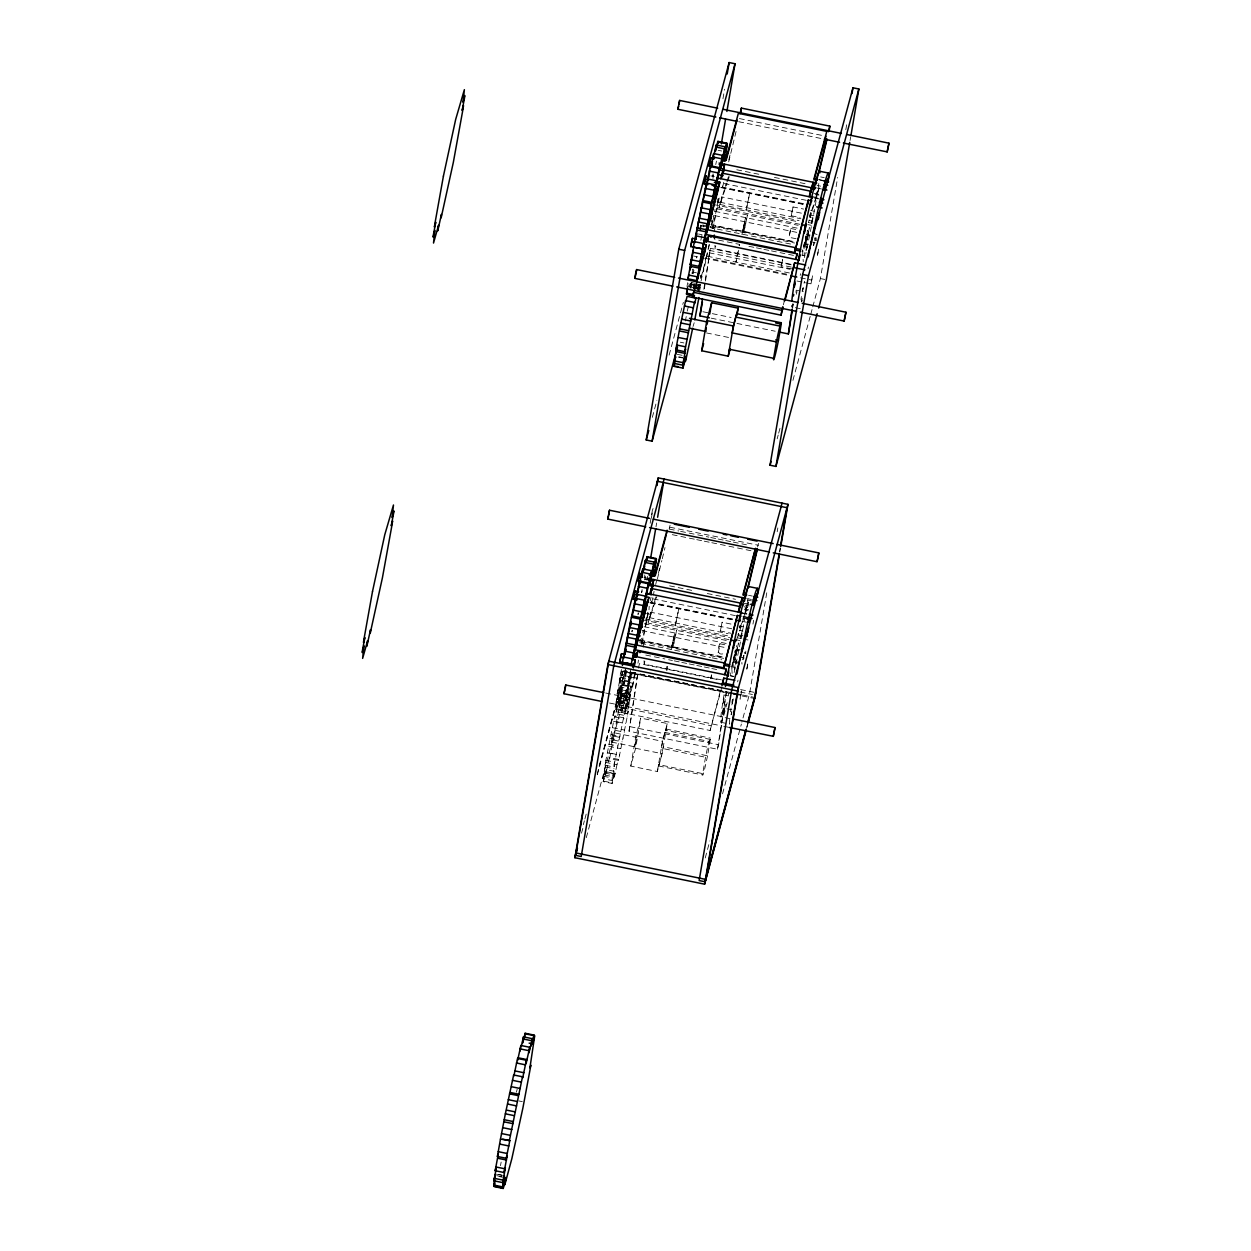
<?xml version="1.0" encoding="UTF-8"?>
<svg xmlns="http://www.w3.org/2000/svg" width="1251" height="1251" viewBox="0 0 1251 1251"><rect width="100%" height="100%" fill="white"/><g stroke="black" fill="none" stroke-linecap="round" stroke-linejoin="round"><path stroke-width="0.75" stroke-dasharray="5 3.75" d="M616.993 764.674L614.382 777.012L605.547 775.198L609.44 757.559L618.291 759.357L616.993 764.674L605.859 762.485L603.013 778.685L611.864 780.483L614.71 764.283L613.741 766.957L604.905 765.159L614.71 715.963L623.545 717.777L623.764 718.825L614.929 717.011L614.71 715.963M629.941 700.185L617.478 697.448L615.57 708.473L628.315 711.225L618.51 760.405L609.659 758.606L621.356 695.884L630.191 697.698L627.345 713.899L616.211 711.71L614.929 717.011M623.545 717.777L613.741 766.957M723.641 658.37L640.512 641.388L640.7 639.355M737.621 647.455L735.776 656.212L736.323 652.584M796.074 238.738L789.006 237.283L790.788 228.448L789.053 237.221M621.575 674.18L619.761 682.905L621.528 674.086L630.395 675.868L628.581 684.719L630.379 675.884M622.154 684.61L620.324 693.304L622.122 684.5L630.989 686.283L629.222 695.087L630.973 686.299M791.695 268.84L781.062 266.666L782.328 259.692M625.406 711.366L616.18 710.083L619.042 699.168L627.893 700.967L625.406 711.366L615.633 709.489L617.509 701.264L626.36 703.078L624.484 711.287L627.267 691.052L618.416 689.238L617.056 694.149L625.891 695.947L627.267 691.052M627.22 697.698L629.034 688.863L627.267 697.698L618.385 695.9L620.199 687.065L629.034 688.863M712.147 228.323L712.851 225.868L712.554 228.135M671.896 646.517L673.836 637.087L673.132 641.638M793.04 207.072L791.257 215.719L793.009 206.915L803.627 209.073M813.557 245.54L814.01 242.444M623.78 684.876L624.077 681.451L632.912 683.265L632.631 686.674L623.78 684.876L626.266 672.397M703.813 267.933L703.531 271.342L709.364 244.68M618.416 689.238L615.805 704.235L617.478 697.448M741.952 234.688L743.673 224.945M739.513 245.571L739.576 244.398L714.759 239.332M642.076 643.999L648.268 613.053M712.976 228.667L719.56 196.266M736.526 647.033L736.62 645.594M715.04 209.417L714.696 211.747M712.57 176.798L713.086 173.78M723.328 709.02L723.406 708.175L721.561 716.932M605.547 775.198L606.313 769.662L615.164 771.46L614.382 777.012M630.004 694.727L626.892 706.721L627.674 701.17L618.823 699.372L618.041 704.907L621.168 692.929L630.004 694.727L628.518 704.485L618.838 702.53M620.418 697.87L621.2 692.319L630.051 694.117L629.269 699.669L620.418 697.87L624.077 681.451M697.792 291.389L698.574 285.838L689.723 284.04M671.146 649.206L674.664 632.959L673.163 642.42M735.713 650.473L734.947 654.758M711.522 224.57L712.21 220.411M731.819 704.954L732.945 699.137M617.056 694.149L620.246 677.244L629.097 679.043L625.891 695.947M639.855 674.008L726.424 691.662L718.59 744.72L717.48 749.255L629.034 731.21L636.884 678.151L622.138 675.149L622.701 671.349L740.639 695.4L740.076 699.184L741.734 690.88L740.639 695.4M629.034 731.21L637.979 673.617L625.078 670.989M732.601 618.979L651.677 602.482L652.24 598.682L738.809 616.336M653.475 595.101L654.038 591.301M703.86 289.341L704.985 281.772M705.267 279.88L708.879 258.285L787.927 274.407M791.273 264.805L710.365 248.308L708.347 259.02L709.442 254.5M704.391 288.621L705.236 282.929M705.517 281.037L710.365 248.308M803.502 203.647L722.578 187.15L723.141 183.35L809.71 201.004M717.48 749.255L726.424 691.662M792.305 307.386L792.868 303.586M792.571 308.544L793.118 304.759M810.976 283.852L812.634 275.533L810.976 283.852L796.23 280.849M804.846 242.459L804.721 243.804L808.271 244.539M637.963 663.218L638.463 660.028M804.362 282.882L804.502 281.6L804.002 283.148M730.303 675.102L730.318 672.882M723.281 709.301L721.608 716.932M739.654 627.423L739.81 625.86L745.111 626.939M742.797 659.605L743.579 655.415M817.419 190.871L815.746 198.409L817.138 190.84M646.407 617.759L646.204 619.589L646.736 617.822M630.051 694.117L626.673 708.269L617.838 706.455L619.042 699.168M632.396 630.332L632.13 631.833M626.673 708.269L627.893 700.967M698.183 289.278L698.793 285.635L689.942 283.821L689.41 285.134L698.246 286.948L698.793 285.635M806.473 236.048L805.941 238.941M801.484 301.882L802.188 298.207M744.361 653.507L744.361 652.131M815.324 237.846L814.792 240.739M629.097 679.043L628.127 681.717L619.292 679.918L621.45 669.457M650.16 523.246L652.772 507.984M651.411 517.945L653.038 508.406M700.482 230.419L701.467 224.695M722.953 98.798L724.579 89.259M721.999 686.471L710.13 730.49L621.684 712.445L631.911 672.772M628.127 681.717L630.739 669.394M646.876 580.198L647.533 576.383M655.993 526.78L656.65 522.965M630.785 766.097L635.946 735.916L640.747 718.09L667.283 723.5L662.123 753.681L657.322 771.507L630.785 766.097L635.602 748.27L640.747 718.09M657.322 771.507L662.483 741.327L667.283 723.5M782.688 259.551L781.156 266.541M710.333 739.419L707.534 755.807L663.311 746.784A18.828 0.844 -78.5 0 1 658.495 764.596L702.718 773.618L705.517 757.246A18.828 0.844 -78.5 0 1 710.333 739.419L666.111 730.412A18.828 0.844 -78.5 0 0 661.294 748.223L705.517 757.246M710.13 730.49L720.857 688.973M766.769 592.786L749.505 693.898L741.874 722.171M777.184 531.753L777.841 527.938M812.775 306.839L820.406 278.566L837.67 177.454M845.801 129.76L847.115 122.129M779.561 551.597L780.217 547.782M779.826 552.019L780.483 548.204M850.07 140.503L850.727 136.687M692.773 271.342L693.054 269.184M632.631 686.674L635.117 674.211M795.964 292.39L796.23 290.185L803.314 291.639M806.942 234.672L807.474 230.247L806.926 231.842M733.414 659.512L734.134 655.618M740.279 625.187L739.732 628.205M733.352 698.871L731.991 705.236M815.777 240.645L816.324 237.862M647.737 612.927L647.377 614.866M810.445 212.733L810.054 214.797M806.895 247.37L806.316 250.294M803.048 287.699L802.673 290.435M691.115 282.726L690.568 287.339L691.834 282.257M616.18 710.083L617.509 701.264M614.382 773.837L612.052 783.439L603.201 781.64L604.702 771.898L614.382 773.837L615.164 771.46M621.356 695.884L619.667 702.671L621.168 692.929M693.273 287.918L699.418 289.153L699.966 284.524M625.015 711.882L626.36 703.078M612.052 783.439L613.537 773.697L611.864 780.483M711.663 675.649L711.053 678.683M804.706 241.99L803.908 247.948L805.847 239.426M735.916 650.739L733.43 662.092M799.874 224.289L718.95 207.791L726.315 183.178M718.95 207.791L721.749 196.923L802.673 213.421M717.026 201.724L720.717 202.474L721.749 196.923M641.497 644.296L641.935 641.184L641.153 644.046M649.003 609.753L649.191 606.328M728.973 639.621L648.049 623.123L656.009 596.68M731.772 628.768L650.848 612.255L648.049 623.123M650.848 612.255L649.816 617.806L656.791 596.758M736.495 641.153L737.543 635.617M741.952 636.587L738.262 635.836L748.677 601.966L739.638 629.284M731.866 712.601L731.46 714.712M696.322 257.815L696.572 256.502M642.091 589.549L641.638 592.677L642.467 589.69M728.692 693.773L728.332 695.884L724.736 695.103L723.641 699.45L722.937 703.953L726.471 704.673M500.478 1165.682L501.151 1162.101M692.632 272.077L692.319 273.719M693.257 273.766L693.93 270.2M616.211 711.71L618.823 699.372M701.092 280.943L703.469 269.278M627.674 701.17L623.764 718.825M629.269 699.669L632.912 683.265M738.762 250.2L735.963 262.084L737.965 250.247M806.676 236.189L805.785 240.614M734.994 665.72L734.462 669.254M700.56 276.502L700.81 275.251M705.251 259.192L705.517 257.847M637.838 614.476L638.182 612.787M718.434 198.706L717.714 202.115M643.233 630.191L642.764 632.584M807.958 235.688C809.772 224.492 804.909 248.339 807.63 237.299M667.69 666.408L666.799 670.771M710.646 678.668L711.506 674.696M810.632 212.873L810.101 215.563M808.083 268.746L808.443 266.979M734.446 655.071L733.821 659.136L737.371 659.871M744.079 655.133L743.047 659.84M713.977 215.657L713.133 219.754M626.329 670.63C620.934 678.167 636.853 681.404 635.18 672.428M805.894 250.388L806.895 245.884M735.682 664.39L736.307 660.481L735.26 664.453M745.909 652.819L745.737 653.616M685.36 320.96L686.236 316.55M743.516 226.619L742.797 231.185L743.829 227.275M666.189 669.848L666.892 666.361M805.347 239.723L806.129 236.126M690.536 283.508L689.786 287.23L690.505 283.57M698.246 290.904L699.372 285.306M617.838 706.455L621.2 692.319M807.802 236.47L809.397 227.619L805.785 245.321L807.708 236.892M808.162 235.688L807.833 237.299M736.12 652.584L738.497 642.951L734.869 660.622L737.574 647.393M731.037 714.774L731.788 711.287M701.248 275.079L700.513 278.394M717.746 200.129L718.011 198.8M638.526 613.068L638.26 614.382M744.064 227.088L745.596 217.627L743.626 226.134M745.33 653.601L745.877 651.13M691.959 273.437L692.241 272.124M705.892 258.019L705.283 260.787M625.86 670.927L625.031 675.853M687.737 282.695L686.955 286.416L694.039 287.855M690.833 288.606L691.991 283.039M695.806 288.215L697.354 280.787M711.444 221.38L711.631 220.473M699.293 292.265L700.841 284.837L695.525 283.758M673.022 642.123L671.646 649.05M805.409 238.472L805.972 235.814M713.007 216.407L713.179 215.563M699.809 230.075L700.669 224.695M696.948 256.658L696.682 257.941M714.071 231.842L715.306 226.024L794.354 242.131M790.413 264.164L715.134 248.808L715.744 245.9M634.804 672.287L633.897 677.682M643.186 647.174L644.406 641.356L723.453 657.479M721.389 679.872L644.234 664.14L644.844 661.247M807.536 246.478L803.861 245.728L802.689 252.561L803.251 261.678M817.747 254.109L818.607 248.73L817.435 255.564M732.648 662.514L731.726 666.877L735.416 667.627M732.711 663.53L731.788 667.893L735.479 668.644M698.574 288.997L700.138 281.741M603.201 781.64L606.313 769.662M672.929 642.607L671.928 646.517M734.837 655.243L733.868 659.105M737.637 681.889L738.043 680.106M743.829 225.18L744.736 221.755L742.312 234.516M805.644 240.38L805.347 241.678M814.479 242.178L813.65 245.493M802.188 300.162L801.844 301.694M734.884 652.006L735.26 650.332M715.728 164.553L716.495 161.082M644.828 579.885L645.594 576.414M703.218 226.916L703.641 225.117M631.755 631.63L632.115 630.082M814.682 239.144L815.042 237.596M738.622 633.553L738.106 635.836M734.947 652.678L735.447 650.567M712.945 220.583L711.553 225.946L794.541 243.022M816.293 239.942L816.105 240.739M800.233 275.345L800.609 273.734M803.408 287.808L802.704 290.42M639.98 639.292L639.636 640.747M713.179 175.14L712.82 176.626M650.145 600.996L651.052 597.243M728.817 159.925L730.615 152.528M722.578 187.15L723.922 181.598M728.707 161.864L736.792 128.556M622.138 675.149L623.233 670.614M655.68 584.514L656.572 580.808M658.37 573.411L660.168 565.999M669.144 528.985L670.051 525.279M651.677 602.482L653.022 596.946M657.369 579.057L661.857 560.542M662.295 558.697L665 547.578M638.354 668.159L639.464 663.64L720.373 680.137M636.884 678.151L637.979 673.617M811.899 222.068L813.275 214.672M757.59 547.015L758.497 543.325M734.994 667.534L734.509 669.254M809.006 220.504L808.459 222.615M695.556 290.701L697.229 283.914L697.135 285.713L688.285 283.899M699.418 289.153L701.092 282.351M603.013 778.685L604.702 771.898M641.513 638.245L640.59 641.388M628.518 704.485L630.191 697.698M805.175 242.397L804.8 243.679M738.434 633.381L738.121 634.46M516.397 1092.17L517.163 1089.261M710.24 226.619L709.989 227.526L713.633 228.339M652.318 417.349L656.9 400.383M669.113 355.128L683.359 302.335M687.206 311.077L689.254 303.54M693.32 288.449L694.336 284.681M694.399 288.621L695.384 284.947M695.056 287.949L696.041 284.274M697.651 289.231L698.574 285.838M583.357 824.612L584.373 820.844M584.889 818.952L586.406 813.291M599.135 766.159L625.078 670.004M597.196 774.228L625.672 668.644M581.512 833.213L583.545 825.676M597.29 774.76L625.265 671.068L732.101 692.851M586.297 837.654L631.067 671.74M621.684 712.445L633.553 668.441M783.345 304.822L784.33 301.147M777.168 438.82L778.185 435.051M778.685 433.174L780.217 427.514M792.931 380.382L810.226 316.268M810.742 314.392L812.259 308.731M705.251 857.936L709.817 840.953M722.546 793.822L741.374 724.063M746.753 727.144L747.77 723.375M746.847 727.675L747.863 723.907M692.741 269.981L693.023 269.153M817.091 234.531L812.04 232.764M739.06 245.728L739.576 244.398M693.038 326.48L694.196 322.758M726.909 181.348L728.723 175.891M720.717 202.474L727.081 183.256M727.691 181.426L729.489 175.969M810.101 217.674L819.577 186.634L809.522 216.986L813.213 217.737M811.571 223.225L813.244 214.64M619.292 679.918L620.246 677.244M604.905 765.159L605.859 762.485M627.345 713.899L628.315 711.225M620.215 687.127L618.369 695.837M722.984 703.875L724.751 695.134M634.789 746.8L636.728 737.371L613.131 732.57L612.036 736.964L611.207 741.999L634.82 746.816L636.743 737.386M611.254 741.968L613.162 732.633M718.121 652.6C724.501 630.77 711.928 657.354 723.406 653.71M620.355 693.335L629.628 695.259M723.547 714.368L725.33 705.533L723.516 714.384M791.226 215.766L800.077 217.565M730.959 624.046L722.108 622.247L720.295 630.926L730.944 633.256M720.326 631.098L722.14 622.247M716.995 208.808L798.138 225.321M644.187 623.749L727.238 640.653M739.404 118.564L822.204 135.452M738.715 121.707L822.454 138.767M718.121 150.276L721.671 150.996M820.672 176.923L824.206 177.642M818.733 179.503L822.267 180.222M819.499 179.988L823.189 180.738M817.091 185.414L820.64 186.133M736.776 169.761L761.249 174.749M774.416 177.423L808.287 184.335M817.763 188.213L821.454 188.964M813.916 193.264L819.452 194.405M815.23 194.374L818.905 195.125M710.818 175.906L714.352 176.641M812.243 196.595L817.544 197.674M814.682 197.846L818.373 198.596M814.667 198.174L818.342 198.925M720.842 187.29L803.642 204.179M721.076 187.634L804.096 204.57M810.711 210.512L814.245 211.247M813.885 215.719L810.195 214.969L809.162 220.504L812.853 221.255M719.982 202.24L800.906 218.753M720.044 204.492L799.092 220.614M808.49 222.537L812.18 223.288M713.68 204.554L798.638 221.88M807.771 224.601L811.305 225.321M715.04 211.388L798.091 228.323M790.835 228.511L797.888 229.871M714.712 215.625L797.262 232.467M806.645 234.375L810.179 235.094M810.226 241.615L815.543 242.694M710.928 224.68L793.478 241.521M702.515 225.071L708.035 226.196M709.88 226.572L715.416 227.698L715.478 228.714L715.306 226.024M700.732 225.712L708.097 227.213M717.355 229.105L732.414 232.17M734.29 232.545L790.741 244.07M803.924 246.744L807.614 247.495M698.511 234.015L702.046 234.735M801.703 255.048L805.237 255.783M748.911 246.306L754.588 247.463M756.417 247.839L762.094 248.996M763.923 249.371L769.584 250.513M771.429 250.888L793.978 255.485M709.176 250.341L791.977 267.214M709.254 252.827L790.179 269.325M820.406 278.566L824.831 279.458M707.315 256.236L790.382 273.171M693.601 256.017L697.292 256.768M704.657 258.269L787.379 275.142M800.484 277.816L811.539 280.068M692.866 272.092L696.4 272.812M691.318 282.538L694.868 283.258M699.34 287.949L688.41 285.932L695.712 287.636M795.355 307.683L800.671 308.762A69.274 3.096 -78.5 0 1 800.359 307.089M702.921 311.734L710.443 313.282M712.335 313.657L731.147 317.488M711.225 318.176L775.213 331.234M706.502 332.938L729.239 337.582M680.341 342.211L683.875 342.946M677.213 354.314L682.53 355.409M679.121 356.832L682.671 357.551M678.198 357.067L682.671 358.005M669.926 527.218L758.387 545.264M669.316 529.064L678.73 530.987M680.607 531.362L708.848 537.117M710.724 537.508L716.37 538.649M718.246 539.04L723.891 540.197M725.783 540.573L731.428 541.73M733.305 542.105L746.472 544.795M672.256 534.662L694.837 539.275M696.729 539.65L702.374 540.807M704.25 541.183L709.896 542.34M711.788 542.715L751.304 550.784M748.598 595.32L752.289 596.07M644.5 577.665L648.19 578.415M747.691 598.713L751.366 599.464M644.593 579.104L648.268 579.854M747.785 600.152L751.46 600.902M669.645 585.859L694.102 590.847M707.284 593.521L735.51 599.292M744.251 603.326L749.552 604.405M745.424 605.187L749.099 605.937M743.892 606.751L747.645 607.517M744.861 608.987L748.551 609.737M744.329 609.722L748.004 610.472M741.937 612.802L747.472 613.928M741.921 613.131L747.441 614.257M742.859 616.587L746.55 617.337M742.953 618.01L746.644 618.76M649.941 602.622L732.758 619.511M742.046 621.403L746.612 622.216M650.176 602.966L733.195 619.902M739.294 630.301L742.985 631.051M646.501 613.537L650.176 614.288M738.012 634.71L743.329 635.789M649.081 617.587L728.129 633.694M645.469 619.073L728.191 635.946M737.59 637.869L741.28 638.62M743.125 638.995L748.645 640.121M642.779 619.886L729.614 637.603M735.103 639.574L740.404 640.668M644.14 626.735L727.191 643.671M719.904 643.765L726.987 645.219M736.839 649.16L740.373 649.879M641.935 630.582L726.362 647.799M735.744 649.707L739.278 650.426M739.325 656.947L744.642 658.042M640.027 640.012L724.454 657.228M635.336 639.605L642.42 641.044M638.98 641.904L644.515 643.03L644.578 644.046L644.406 641.356M732.961 661.06L742.171 662.936M640.887 643.295L672.803 649.801M674.68 650.192L710.443 657.479M712.319 657.87L721.733 659.777M733.023 662.076L742.234 663.968M645.782 655.071L664.86 658.949M668.628 659.73L672.428 660.497M674.258 660.872L679.934 662.029M681.764 662.404L687.393 663.546M689.27 663.937L694.899 665.079M696.776 665.469L702.437 666.611M704.282 666.986L709.942 668.143M711.788 668.519L717.448 669.676M730.146 675.603L733.915 676.369M730.224 675.837L733.915 676.588M740.561 689.567L753.9 692.288M740.139 691.991L752.461 694.493M730.115 692.413L741.171 694.665M734.009 693.242L754.994 697.511M624.765 672.037L731.6 693.82M733.508 694.211L752.586 698.105M620.105 675.087L628.956 676.9M624.875 680.341L633.725 682.155M619.526 681.67L628.377 683.484M619.745 682.921L628.581 684.719M623.029 685.532L631.88 687.331M726.925 708.817L732.226 709.896M617.603 690.364L626.454 692.163M617.994 692.475L626.845 694.274M621.34 694.477L630.191 696.275M620.387 695.103L629.237 696.916M605.703 693.023L723.688 717.073M725.127 717.667L730.428 718.762M617.384 699.246L626.235 701.045M618.51 700.466L627.345 702.28M619.589 701.483L628.44 703.281M720.92 722.296L729.771 724.094A69.274 3.096 -78.5 0 1 729.74 718.152M617.744 701.53L626.595 703.328M616.055 701.748L624.906 703.547M617.9 702.765L626.751 704.563M618.51 704.438L627.345 706.236M609.597 703.031L721.874 725.924M723.782 726.315L729.489 727.472M622.513 707.628L710.959 725.658M619.151 707.644L628.002 709.458M618.635 714.243L627.486 716.057M666.048 729.052L710.271 738.074M616.852 721.749L625.703 723.563M613.506 721.327L622.341 723.125M664.875 732.414L709.098 741.436M630.144 726.69L718.59 744.72M612.521 727.722L624.484 730.068M615.617 730.412L624.468 732.21M635.946 735.916L662.483 741.327M611.067 734.556L619.917 736.354M614.46 736.292L623.295 738.09M609.909 738.278L618.76 740.076M613.303 740.013L622.138 741.827M635.602 748.27L662.123 753.681M608.737 744.157L617.587 745.956M608.721 746.315L620.699 748.645M610.863 753.243L619.714 755.057M607.517 752.821L616.352 754.619M658.558 765.956L702.781 774.963M605.734 760.327L614.569 762.125M605.203 766.926L614.053 768.724M606.454 771.804L615.304 773.618M604.765 773.087L613.615 774.885M603.279 776.199L612.114 777.997M603.592 781.124L612.427 782.923M518.79 1100.911L522.324 1101.646M498.539 1174.439L502.073 1175.158M497.366 1174.376L502.667 1175.455M497.163 1175.737L502.464 1176.816M499.04 1176.534L502.574 1177.254M618.291 759.357L618.51 760.405M609.44 757.559L609.659 758.606M804.596 257.597L803.752 244.054M714.915 245.368L715.134 248.808M733.055 662.592L733.586 671.208M731.819 668.409L732.351 677.01M644.015 660.7L644.234 664.14M615.57 708.473L615.633 709.489M802.532 249.872L802.626 251.545M800.968 299.865A69.274 3.096 -78.5 0 1 801.406 296.487M802.141 291.436A69.274 3.096 -78.5 0 1 802.579 288.621M818.811 183.49A69.274 3.096 -78.5 0 1 805.707 254.156M797.012 291.577A69.274 3.096 -78.5 0 1 796.324 294.22M793.369 304.118A69.274 3.096 -78.5 0 1 791.586 303.446M718.262 200.051A66.334 2.971 -78.5 0 1 712.601 228.464M709.114 244.586A66.334 2.971 -78.5 0 1 705.799 259.004M704.594 263.992A66.334 2.971 -78.5 0 1 700.451 279.395M698.527 284.477A66.334 2.971 -78.5 0 1 697.902 284.603M713.523 175.077A66.334 2.971 -78.5 0 1 712.945 178.518M701.905 235.344A66.334 2.971 -78.5 0 1 700.685 240.911M707.534 755.807A18.828 0.844 -78.5 0 1 702.718 773.618M647.955 612.224A66.334 2.971 -78.5 0 1 641.7 643.796M634.898 674.336A66.334 2.971 -78.5 0 1 630.301 672.929M644.828 574.928A66.334 2.971 -78.5 0 1 644.468 577.915M626.063 672.522A66.334 2.971 -78.5 0 1 621.45 671.13M753.634 620.277A69.274 3.096 -78.5 0 1 752.961 624.108M730.506 711.819A69.274 3.096 -78.5 0 1 731.037 708.097M731.913 702.437A69.274 3.096 -78.5 0 1 732.429 699.262M747.91 598.822A69.274 3.096 -78.5 0 1 733.743 674.43M727.191 702.687A69.274 3.096 -78.5 0 1 726.112 706.924M725.08 710.787A69.274 3.096 -78.5 0 1 724.47 692.241M672.929 647.674L676.588 630.332L672.929 647.674M743.829 232.342L747.488 214.984L743.829 232.342M744.83 613.522L746.659 604.921L744.83 613.522M740.529 638.573L742.375 630.004L740.529 638.573M675.165 625.875L678.824 608.815L675.165 625.875M746.065 210.543L749.677 193.467L746.065 210.543M747.707 664.062L746.534 670.896L747.707 664.062"/><path stroke-width="1.5" d="M500.478 1139.098L497.398 1156.487L506.248 1158.285L509.814 1140.631L500.478 1139.098L505.357 1113.828L513.645 1074.969L522.496 1076.767L522.715 1077.815L526.374 1060.269L517.539 1058.471L513.864 1076.016L513.645 1074.969M509.313 1140.896L522.496 1076.767M622.357 662.53L631.692 664.062L622.357 662.53L630.144 623.092L635.539 598.4L644.374 600.199L644.593 601.246L648.268 583.701L639.417 581.903L635.758 599.448L635.539 598.4M631.208 664.328L644.374 600.199M675.806 349.827L676.76 347.137L673.914 363.353L682.765 365.151L685.611 348.951L684.641 351.625L675.806 349.827L679.637 328.825L685.611 300.631L694.446 302.429L694.665 303.493L695.963 298.176L687.112 296.362L685.829 301.679L685.611 300.631M684.641 351.625L694.446 302.429M693.742 246.916L690.177 264.587L699.028 266.385L702.593 248.73L693.257 247.198L706.44 183.068L715.275 184.867L715.494 185.914L711.96 185.195M702.593 248.73L715.275 184.867M707.3 184.335L707.409 182.787M748.364 622.357L750.162 613.741L750.1 614.773M601.981 701.483L563.92 693.726L565.749 684.891L565.139 688.801M672.882 286.151L634.82 278.379L635.555 273.828L636.603 269.559L674.696 277.3M717.699 108.196L679.637 100.44L679.027 104.365M773.243 736.386L775.026 727.582L773.306 736.323L729.489 727.472M818.858 553.036L817.106 561.605L818.811 552.926L776.98 544.373M641.153 582.137L641.122 581.402M495.505 1175.815L495.599 1174.001L493.91 1180.803L502.761 1182.602L504.45 1175.815L502.589 1187.856L493.754 1186.057L494.77 1179.505M733.289 648.409L733.743 645.313M742.124 650.082L743.938 641.388L742.14 650.239M804.205 233.093L806.004 224.242M813.197 233.358L814.854 226.071L813.557 233.171M526.374 1060.269L526.092 1063.678L529.736 1047.275L520.885 1045.476L517.586 1060.52M639.417 581.903L639.136 585.312L642.779 568.908L651.615 570.706L650.848 576.258L654.21 562.106L645.375 560.307L642.811 571.66M648.268 583.701L647.971 587.11L651.615 570.706M706.44 183.068L706.659 184.116L710.318 166.555L719.169 168.369L718.872 171.778L722.515 155.374L713.68 153.576L710.38 168.619M636.227 653.929L636.243 653.116L634.961 657.526M493.91 1180.803L496.115 1169.044M502.761 1182.602L505.373 1167.621L504.012 1172.515L495.161 1170.717L498.351 1153.813L497.398 1156.487M642.232 627.345L642.279 626.36L641.794 627.517M746.847 636.196L747.426 632.678M816.856 180.316L816.966 179.143M646.298 603.639C646.063 599.51 641.106 625.156 643.608 617.243M697.745 278.942L698.167 275.72L696.791 280.615L687.941 278.817L691.146 261.912L690.177 264.587M696.682 234.547L696.744 233.656L696.447 234.484M520.103 1051.028L520.885 1045.476M529.736 1047.275L528.954 1052.826L532.332 1038.674L523.481 1036.876L521.307 1046.368M641.998 574.459L642.779 568.908M713.68 153.576L712.898 159.112L713.711 156.328M722.515 155.374L721.749 160.926L725.111 146.774L716.276 144.975L714.086 154.467M810.476 204.648L811.242 200.473M821 199.441L821.094 198.424M636.134 654.742L635.727 657.275M504.012 1172.515L507.202 1155.611L506.248 1158.285M696.791 280.615L699.997 263.711L699.028 266.385M703.844 243.413L705.564 235.469L704.141 243.194M722.515 161.082C722.765 157.423 719.982 171.012 721.17 167.65M709.348 317.801L699.935 315.877L702.468 298.817M702.437 301.882L699.935 315.877M740.827 111.886L741.39 108.102L829.835 126.132L829.288 129.916M745.956 595.648L746.081 594.506L745.252 597.446M778.982 332L788.38 333.923L792.024 309.278M792.29 310.436L788.38 333.923M636.431 598.697L637.431 593.506M638.026 592.192L638.166 590.925L637.666 592.458M699.575 268.339L701.279 260.552L699.825 268.386M630.223 626.188L631.13 621.403M701.17 210.528L701.17 211.7M712.069 165.773L712.445 163.646M646.141 604.718L645.391 608.971M652.037 589.862L652.506 586.907M812.071 198.205L812.259 196.626L811.43 199.613M722.452 161.395L721.327 166.993M522.574 1042.349L523.481 1036.876M532.332 1038.674L531.112 1045.977L533.989 1035.062L525.139 1033.263L522.809 1042.865M645.375 560.307L644.156 567.61L644.703 566.296M715.353 150.448L716.276 144.975M654.21 562.106L653.006 569.408L655.868 558.493L647.017 556.695L645.469 562.669M716.839 190.621C718.309 177.877 710.975 215.36 714.993 199.8M725.111 146.774L723.907 154.076L726.768 143.161L717.918 141.363L715.603 150.964M734.947 641.122L734.243 644.781M817.919 219.613L818.795 215.109M722.828 173.06L723.203 170.324L721.686 176.844M794.01 287.011L795.01 282.007M746.347 729.568L704.626 884.176L574.897 857.717L607.877 664.547L658.245 477.882L787.974 504.341L780.796 546.296M677.542 346.902L652.115 441.181L646.22 439.977L678.777 249.215L729.145 62.55L735.041 63.754L726.894 111.448M575.82 854.324L608.799 661.154L738.512 687.597L705.548 880.782M652.115 441.181L684.672 250.419L735.041 63.754M631.646 659.324L635.336 660.075L634.507 664.906L619.777 661.888L621.512 653.663L625.203 654.429M702.546 243.992L706.236 244.743L705.408 249.559L690.677 246.556L692.413 238.331L696.103 239.082M621.512 653.663L619.777 661.888M692.413 238.331L690.677 246.556M637.009 599.995L633.319 599.245L634.148 594.413L635.07 591.019L638.745 591.77M704.219 183.913L705.971 175.687L704.219 183.913L707.91 184.663M635.07 591.019L633.319 599.245M639.058 577.978L639.886 573.146L638.151 581.371L641.826 582.122M710.787 157.814L709.051 166.039L710.787 157.814L714.477 158.564M656.681 485.091L657.322 481.275L787.051 507.734L780.546 545.874M656.947 485.513L658.245 477.882M727.191 73.997L729.145 62.55M783.017 307.809L781.031 315.158L692.585 297.113L693.414 292.296L781.859 310.326L782.845 306.651M650.786 557.305L655.68 528.688M657.619 517.242L663.171 484.809M721.358 143.881L725.596 119.08M741.03 616.211L737.339 615.461L723.688 667.831L635.242 649.801L648.894 597.415L645.203 596.664M808.381 201.38L794.588 252.499L706.143 234.469L719.794 182.083L716.104 181.332M632.99 667.377L633.757 663.233M706.627 241.943L707.096 237.784L705.861 242.194M636.915 655.962L637.744 651.145L726.19 669.176L725.377 674.008M707.816 240.63L708.645 235.798L797.09 253.844L796.277 258.66M698.934 297.503L694.79 319.818M635.242 649.801L648.894 597.415M719.794 182.083L718.965 186.915L713.445 185.789M650.473 593.318L651.302 588.486L739.748 606.516L738.919 611.348M721.655 176.375L722.202 173.154L810.648 191.184L809.819 196.016M651.677 589.706L653.71 579.557L652.881 584.373L649.206 583.623M718.262 167.915L723.782 169.041L724.61 164.209L722.296 174.593L723.735 169.229M666.611 533.505L667.158 530.299M730.146 349.045L728.223 356.175L701.686 350.765L706.846 320.584L711.647 302.758L738.184 308.168L737.011 315.08M709.724 314.079L711.647 302.758M728.223 356.175L733.383 325.995L738.184 308.168M729.912 349.686A18.828 0.844 -78.5 0 1 729.396 349.264L773.618 358.286L776.418 341.914A18.828 0.844 -78.5 0 1 781.234 324.087L775.698 322.961M781.031 315.158L781.859 310.326M773.618 358.286A18.828 0.844 -78.5 0 0 778.435 340.475L781.234 324.087M723.688 667.831L737.339 615.461M794.588 252.499L808.24 200.113L811.93 200.864M722.499 684.625L723.782 678.105L734.837 680.356M784.987 300.475L794.682 262.773L805.738 265.024M807.411 204.945L808.24 200.113M741.343 602.419L742.156 597.587L739.841 607.955L742.25 599.026M815.918 187.822L812.227 187.071L813.056 182.255L810.742 192.623L813.15 183.694M755.62 548.329L743.203 595.492M817.138 313.704L775.933 466.42L770.037 465.216L802.61 274.454L852.963 87.805L858.874 88.993L851.055 134.78M704.626 884.176L737.605 690.99L787.974 504.341M775.933 466.42L808.506 275.658L858.874 88.993M851.994 93.528L852.963 87.805M754.494 698.496L779.232 553.505M779.498 553.927L754.994 697.511L748.379 722.03M849.742 142.411L826.301 279.771L818.67 308.043M633.147 657.447L632.881 659.637L633.491 657.494M715.494 185.914L719.169 168.369M651.443 577.43L651.724 575.272L649.91 584.092L651.161 578.947M819.28 214.531L819.546 212.326L818.889 214.703M717.589 179.691L717.902 177.392L716.088 186.211M636.321 271.952L636.65 269.606M744.517 601.137L744.97 598.76M820.781 200.723L820.281 203.366M524.763 1033.779L534.521 1035.656L534.584 1036.672L529.908 1067.901L530.877 1065.226L522.918 1107.886L511.831 1158.723L504.794 1184.838L505.998 1177.535L503.137 1188.45L494.286 1186.652L494.911 1183.227M524.2 1038.393L525.139 1033.263M503.137 1188.45L504.466 1179.646L502.589 1187.856M533.989 1035.062L532.645 1043.866L534.521 1035.656M692.679 328.2L686.205 358.286L685.282 361.68L686.064 356.128L682.952 368.107L674.101 366.308L675.04 361.179M716.979 146.492L717.918 141.363M646.392 560.12L647.017 556.695M682.952 368.107L684.438 358.365L682.765 365.151M726.768 143.161L725.424 151.965L727.316 143.756L717.542 141.879M655.868 558.493L654.539 567.297L656.415 559.088L646.642 557.211M798.451 260.99L798.764 259.41M727.566 676.322L728.739 670.864M728.692 672.585L727.926 676.338M702.452 205.899L701.952 208.417M739.982 617.619L739.529 620.777L739.873 619.777M695.337 239.582L696.213 235.407M624.437 654.914L624.843 652.834M625.359 652.287L625.86 649.019L624.937 652.396M633.287 656.712L634.664 650.801L633.585 657.103M706.236 327.856L705.892 331.046M724.032 160.879L724.548 157.329L723.688 160.581M653.131 576.211L653.679 572.739L652.787 575.913M827.224 181.911L827.771 178.44L826.802 182.02M756.323 597.259L756.839 593.709L755.901 597.352M636.165 272.843L634.882 278.316M691.178 263.992L690.646 267.589L691.193 265.697M646.454 596.289C648.331 585.937 643.952 604.921 645.672 599.964M799.373 258.394L799.905 254.704L798.936 258.535M815.621 184.695L816.246 181.676M825.253 184.648L825.816 180.973L823.987 189.792M704.657 247.901L703.672 255.204M707.769 180.801L708.707 176.547M693.617 295.596L686.533 294.157L687.565 287.605M651.114 590.456L650.489 594.506L651.13 592.27M805.394 228.229L806.019 224.257M733.821 644.89L734.947 639.933M740.06 617.181L741.233 612.114M749.646 617.322L748.849 621.012M696.181 237.362L695.728 239.535M716.119 194.515L715.572 197.236M639.793 636.384L639.98 635.492M701.608 208.073L702.452 204.273M795.01 283.821L794.307 287.058M608.784 514.771L609.518 510.236L649.472 518.367M747.519 632.224L748.645 627.658L747.895 632.396M717.183 181.864L716.104 186.196M722.484 174.827L722.03 176.938M754.087 601.278L754.916 596.32L753.086 605.124L753.712 602.982M711.053 219.238L711.256 218.331M724.955 160.769L727.316 143.756M644.859 611.661L644.093 615.132M654.054 576.101L656.415 559.088M818.795 217.049L818.248 219.535M631.145 623.358L630.551 626M641.872 577.274L642.42 574.85M824.988 185.946L824.049 189.73M564.811 690.364L563.982 693.648M608.596 515.709L607.751 518.993L609.472 510.252M793.415 296.018L793.76 294.501M678.652 106.226L677.807 109.259L715.885 117.047M804.972 230.231L804.221 233.077M704.938 250.356L704.141 253.625M686.533 294.157L687.284 290.858M493.754 1186.057L494.88 1181.116M646.814 560.573L647.565 557.289M706.924 324.572L707.456 322.461M747.441 634.507L747.019 636.102M740.045 113.653L741.39 108.102M815.027 187.212L814.479 189.48L810.711 188.713M816.434 180.895L816.934 179.143M816.825 179.816L826.692 139.096M828.49 131.683L829.835 126.132M818.952 172.497L827.036 139.174M745.924 595.148L757.152 548.876M748.051 587.829L757.481 548.954M712.163 214.296L712.46 213.092M673.914 363.353L675.603 356.566L675.665 357.755M819.749 205.68L819.28 207.244L821.063 198.409M713.32 159.518L713.68 158.236M733.727 647.048L733.352 648.346M646.22 439.977L648.753 430.547M720.701 178.69L722.202 173.154M706.143 234.469L718.512 188.604M726.143 160.284L737.027 120.002M696.385 281.287L706.236 244.743M707.143 241.349L708.645 235.798M692.585 297.113L694.571 289.779M696.541 282.445L704.954 251.263M664.14 479.086L613.772 665.751L581.215 856.513L575.319 855.309L577.352 847.771M701.686 350.765L703.609 343.634M577.258 847.24L575.726 852.901L705.455 879.344L745.643 730.396M574.897 857.717L577.446 848.287M649.801 594.022L651.302 588.486M666.939 530.518L654.633 576.148L649.097 575.022M651.396 589.925L653.319 582.778M655.243 575.632L666.126 535.35M633.397 667.268L635.336 660.075M636.259 656.681L637.744 651.145M634.054 666.595L634.507 664.906M809.147 196.72L810.648 191.184M814.104 180.16L825.957 136.218M784.33 301.147L794.682 262.773M795.605 259.379L797.09 253.844M770.037 465.216L771.054 461.447M738.246 612.052L739.748 606.516M755.401 548.548L743.078 594.194L746.753 594.944M721.843 685.313L723.782 678.105M724.704 674.711L726.19 669.176M782.078 503.137L731.71 689.786L699.137 880.563L705.032 881.752L746.253 729.036M747.676 722.843L755.807 692.679M747.77 723.375L755.401 695.103M687.941 278.817L688.863 275.548M495.161 1170.717L496.068 1167.449M843.377 143.036L887.209 151.887L888.976 143.177L847.099 134.576M709.911 213.78L711.663 205.008L709.849 213.843M679.606 100.455L677.886 109.212M565.655 685.016L603.795 692.632M710.849 237.346L711.569 235.954M888.976 143.177L887.131 151.95M639.965 652.678L640.668 651.286M845.926 312.25L844.144 321.054L845.973 312.234L802.204 303.289M817.059 561.73L773.259 552.833M687.456 294.22L694.149 296.19M674.101 366.308L678.026 366.512M723.406 109.353L841.391 133.419M719.685 117.813L736.808 121.316M824.346 139.158L839.577 142.27M715.603 147.008L724.438 148.806M819.561 171.231L828.397 173.029M712.757 156.969L721.608 158.768M721.843 160.065L725.533 160.816L738.34 113.341L826.786 131.386L813.979 178.862L817.654 179.612M823.189 180.738L828.709 181.864M719.09 163.083L816.747 183.006M824.112 184.507L827.802 185.257M719.169 164.522L722.859 165.273M711.068 165.914L719.904 167.712M823.283 189.339L826.974 190.089M723.109 169.761L811.571 187.791M720.498 170.324L724.188 171.074M709.223 171.09L718.074 172.888M719.403 174.843L723.094 175.593M717.026 177.939L812.837 197.47M820.203 198.972L823.893 199.722M707.831 179.034L716.682 180.832M705.048 179.081L708.738 179.831M819.296 202.381L822.986 203.131M714.352 182.396L718.043 183.146M816.622 206.822L822.157 207.947M705.22 188.416L714.071 190.215M704.235 194.828L713.086 196.626M702.984 200.567L711.835 202.365M702.28 201.943L711.115 203.757M801.75 224.68L805.519 225.446M701.045 207.76L709.896 209.558M700.529 212.185L709.38 213.999M699.293 218.206L708.144 220.004M698.136 221.927L706.987 223.726M706.956 229.637L795.417 247.667M696.963 227.807L705.814 229.605M794.995 248.339L800.64 249.481M696.948 229.965L705.799 231.763M795.104 250.012L800.749 251.154M695.822 235.829L704.657 237.643M703.469 240.583L799.28 260.13M694.289 241.646L703.14 243.445M691.49 241.74L695.181 242.491M793.853 267.605L804.909 269.856M678.777 249.215L684.672 250.419M692.788 252.249L701.639 254.047M802.61 274.454L808.506 275.658M791.148 275.908L796.793 277.05M691.005 259.755L699.856 261.553M690.427 266.338L699.278 268.136M688.503 275.017L697.354 276.831M678.511 278.066L798.388 302.523M676.697 286.917L796.574 311.374M800.39 312.14L844.159 321.069M686.471 293.141L693.554 294.579M689.223 294.579L694.54 295.658M736.948 313.72L781.171 322.742M684.406 305.979L693.242 307.793M735.776 317.082L779.999 326.089M683.421 312.39L692.256 314.189M706.846 320.584L733.383 325.995M689.473 318.348L707.628 322.039M681.967 319.224L690.818 321.022M775.667 339.897L778.435 340.475M776.418 341.914L732.195 332.891A18.828 0.844 -78.5 0 1 737.042 314.658M680.81 322.946L689.661 324.744M689.379 328.153L705.72 331.484M679.637 328.825L688.488 330.624M679.621 330.983L688.472 332.782M678.417 337.489L687.252 339.287M676.619 344.995L685.47 346.793M676.103 351.594L684.954 353.392M674.164 360.867L683.015 362.665M653.288 519.149L773.165 543.591M674.258 524.2L689.317 527.265M698.715 529.189L708.129 531.112M723.187 534.177L726.956 534.943M730.709 535.709L738.246 537.242M747.645 539.165L757.058 541.089M607.705 519.071L645.766 526.827M649.566 527.609L769.459 552.051M644.703 562.34L653.538 564.138M748.661 586.563L757.512 588.361M641.857 572.301L650.708 574.1M754.134 596.446L757.809 597.196M638.964 576.539L642.654 577.29M648.19 578.415L745.846 598.338M753.211 599.839L756.902 600.589M648.268 579.854L651.959 580.605M640.168 581.246L649.003 583.044M750.553 604.296L754.228 605.046M652.224 585.093L740.67 603.123M649.597 585.656L653.288 586.406M739.81 604.045L743.579 604.812M638.323 586.422L647.174 588.236M646.126 593.271L741.937 612.802M749.318 614.304L752.993 615.07M647.94 593.975L651.63 594.725M636.931 594.366L645.782 596.18M634.148 594.413L637.838 595.163M746.55 617.337L752.086 618.463M746.644 618.76L750.334 619.511M644.374 601.496L648.065 602.247M736.511 620.277L740.201 621.028M634.335 603.748L643.17 605.547M633.334 610.16L642.185 611.958M632.083 615.899L640.934 617.697M631.38 617.275L640.215 619.089M730.85 640.012L734.618 640.778M630.144 623.092L638.995 624.906M629.628 627.533L638.479 629.331M628.393 633.538L637.244 635.336M627.236 637.259L636.087 639.073M636.071 644.969L724.517 662.999M626.063 643.139L634.914 644.953M724.094 663.671L729.74 664.813M626.047 645.297L634.898 647.095M724.204 665.344L729.849 666.486M624.921 651.161L633.757 652.975M632.568 655.931L728.379 675.462M623.389 656.978L632.24 658.777M620.59 657.072L624.28 657.823M722.953 682.937L734.009 685.188M607.877 664.547L737.605 690.99M733.195 719.012L775.073 727.55M522.809 1038.909L531.659 1040.707M529.11 1043.146L532.645 1043.866M519.978 1048.87L528.813 1050.668M518.274 1057.814L527.124 1059.613M516.444 1062.99L525.279 1064.789M515.052 1070.934L523.888 1072.733M512.441 1080.317L521.292 1082.115M511.456 1086.728L520.307 1088.526M510.205 1092.467L519.04 1094.265M509.485 1093.843L518.336 1095.657M508.266 1099.66L517.101 1101.474M507.734 1104.086L516.585 1105.9M506.514 1110.106L515.349 1111.904M505.357 1113.828L514.192 1115.626M504.184 1119.708L513.019 1121.506M504.169 1121.866L513.004 1123.664M503.027 1127.73L511.878 1129.544M501.51 1133.547L510.345 1135.345M502.73 1139.176L509.814 1140.631M500.009 1144.149L508.86 1145.963M498.226 1151.655L507.062 1153.469M497.648 1158.238L506.499 1160.037M495.724 1166.933L504.56 1168.731M494.176 1178.317L503.011 1180.115M493.692 1185.041L502.527 1186.839M496.444 1186.48L503.512 1187.918M718.465 141.957L718.527 142.974M714.274 235.047L714.493 238.488M808.193 256.987A69.274 3.096 -78.5 0 1 823.658 186.696A69.274 3.096 -78.5 0 1 828.099 181.927M791.789 301.006A69.274 3.096 -78.5 0 1 807.067 217.533A69.274 3.096 -78.5 0 1 819.858 172.904M698.965 271.748A66.334 2.971 -78.5 0 1 715.056 188.541A66.334 2.971 -78.5 0 1 724.798 159.002M723.735 167.962A66.334 2.971 -78.5 0 1 723.109 172.138M698.121 278.316A66.334 2.971 -78.5 0 1 698.48 275.329M690.114 269.935A66.334 2.971 -78.5 0 1 693.335 250.122M695.587 237.862A66.334 2.971 -78.5 0 1 710.036 170.777M711.506 165.132A66.334 2.971 -78.5 0 1 712.507 161.52M632.646 659.715A66.334 2.971 -78.5 0 1 647.502 589.862A66.334 2.971 -78.5 0 1 653.898 574.35M652.209 587.485A66.334 2.971 -78.5 0 1 651.724 590.581M622.435 665.454A66.334 2.971 -78.5 0 1 622.967 662.498M624.093 656.353A66.334 2.971 -78.5 0 1 630.973 621.794M632.193 616.086A66.334 2.971 -78.5 0 1 640.606 580.464M641.607 576.852A66.334 2.971 -78.5 0 1 642.498 573.849M643.28 571.488A66.334 2.971 -78.5 0 1 643.921 569.784M644.421 568.767A66.334 2.971 -78.5 0 1 644.797 568.392M736.964 674.008A69.274 3.096 -78.5 0 1 752.086 604.608A69.274 3.096 -78.5 0 1 757.527 594.319M725.471 686.533A69.274 3.096 -78.5 0 1 739.982 616.102A69.274 3.096 -78.5 0 1 748.88 587.047M372.517 591.442L364.057 638.667L363.494 642.451L364.87 637.541L362.509 650.051L362.258 652.537L363.932 645.735L362.634 658.386L367.653 640.621L366.871 646.173L370.515 629.753L370.233 633.178L382.415 577.806L392.048 524.716L392.595 520.932L391.235 525.827L393.596 513.332L393.846 510.846L392.173 517.633L393.471 504.997L384.776 534.724L372.517 591.442M443.417 176.11L434.957 223.319L434.394 227.119L435.77 222.209L433.409 234.703L433.159 237.19L434.832 230.403L433.518 243.054L438.554 225.289L437.772 230.841L441.415 214.421L441.134 217.846L453.315 162.474L462.948 109.384L463.495 105.6L462.135 110.495L464.496 98L464.746 95.514L463.073 102.301L464.371 89.665L455.677 119.392L443.417 176.11M638.948 628.909L640.778 620.418L638.964 628.737"/></g></svg>
